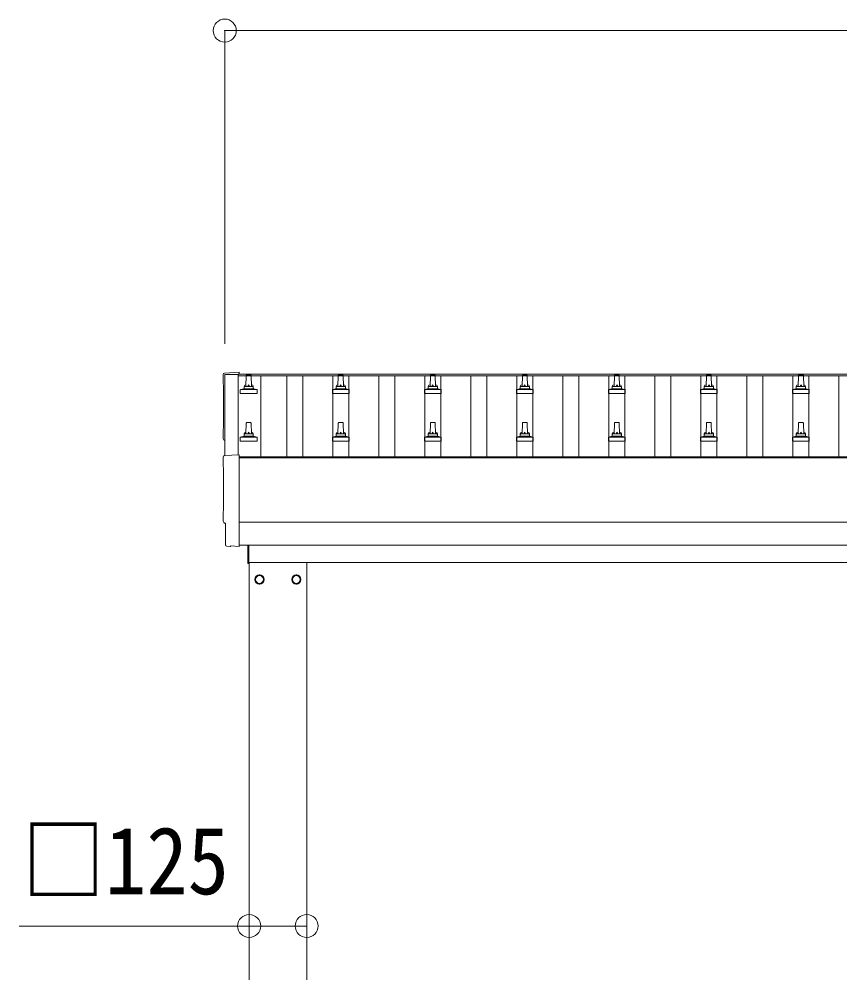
# Model space of a CAD drawing. Units: millimetres at full size, sheet at 1:50; details may follow other scales. Extents: x -14053 to 14053, y -9700 to 9700.
# Drawn here: x -6713 to -4929, y -3954 to -1881 of the extents above; entities that cross this region are included whole.
import ezdxf
from ezdxf.enums import TextEntityAlignment as Align

# ---------------------------------------------------------------- set-up
doc = ezdxf.new("R2010")
doc.units = ezdxf.units.MM
doc.header["$LTSCALE"] = 50
doc.header["$PDMODE"] = 32
doc.header["$PDSIZE"] = 50
for name, color, linetype, lineweight in [('0-1_Defpoints', 4, 'Continuous', 9), ('0-3_SHAPE', 5, 'Continuous', 5), ('0-6_PARTS1', 6, 'Continuous', 9)]:
    doc.layers.add(name, color=color, linetype=linetype, lineweight=lineweight)
doc.styles.add('ＭＳ ゴシック', font='')
doc.styles.get('ＭＳ ゴシック').set_extended_font_data('MS Gothic')

msp = doc.modelspace()

# ---------------------------------------------------------------- linework, layer by layer
at = {"layer": '0-1_Defpoints'}
for p, q in [((-6265.73, -2829.84), (-6265.73, -2653.8)), ((-6265.73, -2653.8), (-6236.73, -2653.8)), ((-6236.73, -2652.84), (-3190.73, -2652.84)), ((-6236.73, -2652.84), (-6236.73, -2656.42)), ((-6236.73, -2653.8), (-6236.73, -2828.32)), ((-6236.73, -2656.42), (-3190.73, -2656.42)), ((-6234.73, -2832.45), (-3192.73, -2832.45)), ((-6234.73, -2834.34), (-3192.73, -2834.34)), ((-3192.73, -2974.22), (-6234.73, -2974.22)), ((-6234.73, -3024.05), (-3192.73, -3024.05)), ((-6215.73, -3064.45), (-6215.73, -3024.15)), ((-6213.73, -3024.15), (-6213.73, -3064.45)), ((-6254.36, -3027.07), (-6261.28, -3026.71)), ((-6234.73, -3026.07), (-6234.73, -3027.07)), ((-6213.73, -3064.45), (-6215.73, -3064.45)), ((-6213.73, -3061.95), (-3317.73, -3061.95)), ((-6212.73, -5916.95), (-6212.73, -3061.95)), ((-6087.73, -3061.95), (-6087.73, -5916.95)), ((-6181.63, -3098.7), (-6181.73, -3098.7)), ((-6181.63, -3099.2), (-6181.73, -3099.2)), ((-6118.82, -3098.7), (-6118.72, -3098.7)), ((-6118.82, -3099.2), (-6118.72, -3099.2))]:
    msp.add_line(p, q, dxfattribs=at)
for points in [[(-6266.3, -2650.44), (-6234.73, -2648.78), (-6234.73, -2652.84)], [(-6266.3, -2829.87), (-6234.73, -2828.22), (-6234.73, -3026.07)], [(-6264.12, -3023.72), (-6264.12, -2976.69), (-6264.72, -2976.69)], [(-6253.62, -3026.8), (-6252.95, -3026.17), (-6234.73, -3027.08)]]:
    msp.add_lwpolyline(points, dxfattribs=at)
for points in [[(-6190.23, -3089.13), (-6198.73, -3094.04), (-6198.73, -3103.86), (-6190.23, -3108.76), (-6181.73, -3103.86), (-6181.73, -3094.04)], [(-6110.23, -3089.13), (-6101.73, -3094.04), (-6101.73, -3103.86), (-6110.23, -3108.76), (-6118.73, -3103.86), (-6118.73, -3094.04)]]:
    msp.add_lwpolyline(points, close=True, dxfattribs=at)
for centre, radius in [((-6190.23, -3098.95), 10), ((-6190.23, -3098.95), 8.5), ((-6110.23, -3098.95), 10), ((-6110.23, -3098.95), 8.5)]:
    msp.add_circle(centre, radius, dxfattribs=at)
for centre, start, end in [((-6190.23, -3098.95), 171.25399, 188.74601), ((-6190.23, -3098.95), 111.25399, 128.74601), ((-6190.23, -3098.95), 231.25399, 248.74601), ((-6190.23, -3098.95), 51.25399, 68.74601), ((-6190.23, -3098.95), 291.25399, 308.74601), ((-6190.23, -3098.95), 1.66581, 8.74601), ((-6190.23, -3098.95), 351.25399, 358.33419), ((-6110.23, -3098.95), 171.25399, 178.33419), ((-6110.23, -3098.95), 181.66581, 188.74601), ((-6110.23, -3098.95), 111.25399, 128.74601), ((-6110.23, -3098.95), 231.25399, 248.74601), ((-6110.23, -3098.95), 51.25399, 68.74601), ((-6110.23, -3098.95), 291.25399, 308.74601), ((-6110.23, -3098.95), 351.25399, 8.74601)]:
    msp.add_arc(centre, 8.6, start, end, dxfattribs=at)
for centre, major_axis, ratio, start_param, end_param in [((-6266.14, -2653.43), (-3, 0), 0.99863, 4.7647489, 6.2979817), ((-11032, -2723.86), (4763.38, 0), 0.99863, 6.2686928, 6.2979817), ((-6264.72, -2792.86), (-4.41, 0), 0.99863, 6.2686928, 7.6252171), ((-6266.14, -2832.87), (-3, 0), 0.99863, 4.7647489, 6.2979817), ((-11032, -2903.29), (4763.38, 0), 0.99863, 6.2686928, 6.2979817), ((-6264.72, -2972.29), (-4.41, 0), 0.99863, 6.2686928, 7.8539816), ((-6261.11, -3023.71), (-2.18, -2.07), 0.9974, 5.5252311, 7.0411395), ((-6254.3, -3026.07), (-0.727, -0.69), 0.9974, 0.7579542, 1.5707963)]:
    msp.add_ellipse(centre, major_axis=major_axis, ratio=ratio, start_param=start_param, end_param=end_param, dxfattribs=at)
at = {"layer": '0-3_SHAPE'}
for p, q in [((-6219.73, -2679.35), (-6219, -2655.83)), ((-6218, -2654.85), (-6209.45, -2654.85)), ((-6208.45, -2655.83), (-6207.73, -2679.35)), ((-6019.73, -2679.35), (-6019, -2655.83)), ((-6018, -2654.85), (-6009.45, -2654.85)), ((-6008.45, -2655.83), (-6007.73, -2679.35)), ((-5819.73, -2679.35), (-5819, -2655.83)), ((-5818, -2654.85), (-5809.45, -2654.85)), ((-5808.45, -2655.83), (-5807.73, -2679.35)), ((-5619.73, -2679.35), (-5619, -2655.83)), ((-5618, -2654.85), (-5609.45, -2654.85)), ((-5608.45, -2655.83), (-5607.73, -2679.35)), ((-5419.73, -2679.35), (-5419, -2655.83)), ((-5418, -2654.85), (-5409.45, -2654.85)), ((-5408.45, -2655.83), (-5407.73, -2679.35)), ((-5219.73, -2679.35), (-5219, -2655.83)), ((-5218, -2654.85), (-5209.45, -2654.85)), ((-5208.45, -2655.83), (-5207.73, -2679.35)), ((-5019.73, -2679.35), (-5019, -2655.83)), ((-5018, -2654.85), (-5009.45, -2654.85)), ((-5008.45, -2655.83), (-5007.73, -2679.35)), ((-6231.98, -2694.85), (-6231.98, -2687.14)), ((-6231.6, -2686.35), (-6195.86, -2686.35)), ((-6231.21, -2686.17), (-6224.49, -2684.54)), ((-6224.11, -2684.35), (-6203.35, -2684.35)), ((-6223.73, -2683.57), (-6223.73, -2679.35)), ((-6222.73, -2679.35), (-6204.73, -2679.35)), ((-6203.73, -2683.57), (-6203.73, -2679.35)), ((-6196.24, -2686.17), (-6202.96, -2684.54)), ((-6195.48, -2694.85), (-6195.48, -2687.14)), ((-6031.98, -2694.85), (-6031.98, -2687.14)), ((-6031.6, -2686.35), (-5995.86, -2686.35)), ((-6031.21, -2686.17), (-6024.49, -2684.54)), ((-6024.11, -2684.35), (-6003.35, -2684.35)), ((-6023.73, -2683.57), (-6023.73, -2679.35)), ((-6022.73, -2679.35), (-6004.73, -2679.35)), ((-6003.73, -2683.57), (-6003.73, -2679.35)), ((-5996.24, -2686.17), (-6002.96, -2684.54)), ((-5995.48, -2694.85), (-5995.48, -2687.14)), ((-5831.98, -2694.85), (-5831.98, -2687.14)), ((-5831.6, -2686.35), (-5795.86, -2686.35)), ((-5831.21, -2686.17), (-5824.49, -2684.54)), ((-5824.11, -2684.35), (-5803.35, -2684.35)), ((-5823.73, -2683.57), (-5823.73, -2679.35)), ((-5822.73, -2679.35), (-5804.73, -2679.35)), ((-5803.73, -2683.57), (-5803.73, -2679.35)), ((-5796.24, -2686.17), (-5802.96, -2684.54)), ((-5795.48, -2694.85), (-5795.48, -2687.14)), ((-5631.98, -2694.85), (-5631.98, -2687.14)), ((-5631.6, -2686.35), (-5595.86, -2686.35)), ((-5631.21, -2686.17), (-5624.49, -2684.54)), ((-5624.11, -2684.35), (-5603.35, -2684.35)), ((-5623.73, -2683.57), (-5623.73, -2679.35)), ((-5622.73, -2679.35), (-5604.73, -2679.35)), ((-5603.73, -2683.57), (-5603.73, -2679.35)), ((-5596.24, -2686.17), (-5602.96, -2684.54)), ((-5595.48, -2694.85), (-5595.48, -2687.14)), ((-5431.98, -2694.85), (-5431.98, -2687.14)), ((-5431.6, -2686.35), (-5395.86, -2686.35)), ((-5431.21, -2686.17), (-5424.49, -2684.54)), ((-5424.11, -2684.35), (-5403.35, -2684.35)), ((-5423.73, -2683.57), (-5423.73, -2679.35)), ((-5422.73, -2679.35), (-5404.73, -2679.35)), ((-5403.73, -2683.57), (-5403.73, -2679.35)), ((-5396.24, -2686.17), (-5402.96, -2684.54)), ((-5395.48, -2694.85), (-5395.48, -2687.14)), ((-5231.98, -2694.85), (-5231.98, -2687.14)), ((-5231.6, -2686.35), (-5195.86, -2686.35)), ((-5231.21, -2686.17), (-5224.49, -2684.54)), ((-5224.11, -2684.35), (-5203.35, -2684.35)), ((-5223.73, -2683.57), (-5223.73, -2679.35)), ((-5222.73, -2679.35), (-5204.73, -2679.35)), ((-5203.73, -2683.57), (-5203.73, -2679.35)), ((-5196.24, -2686.17), (-5202.96, -2684.54)), ((-5195.48, -2694.85), (-5195.48, -2687.14)), ((-5031.98, -2694.85), (-5031.98, -2687.14)), ((-5031.6, -2686.35), (-4995.86, -2686.35)), ((-5031.21, -2686.17), (-5024.49, -2684.54)), ((-5024.11, -2684.35), (-5003.35, -2684.35)), ((-5023.73, -2683.57), (-5023.73, -2679.35)), ((-5022.73, -2679.35), (-5004.73, -2679.35)), ((-5003.73, -2683.57), (-5003.73, -2679.35)), ((-4996.24, -2686.17), (-5002.96, -2684.54)), ((-4995.48, -2694.85), (-4995.48, -2687.14)), ((-6195.48, -2694.85), (-6231.98, -2694.85)), ((-5995.48, -2694.85), (-6031.98, -2694.85)), ((-5795.48, -2694.85), (-5831.98, -2694.85)), ((-5595.48, -2694.85), (-5631.98, -2694.85)), ((-5395.48, -2694.85), (-5431.98, -2694.85)), ((-5195.48, -2694.85), (-5231.98, -2694.85)), ((-4995.48, -2694.85), (-5031.98, -2694.85)), ((-6219.73, -2782.69), (-6219, -2759.16)), ((-6218, -2758.19), (-6209.45, -2758.19)), ((-6208.45, -2759.16), (-6207.73, -2782.69)), ((-6019.73, -2782.69), (-6019, -2759.16)), ((-6018, -2758.19), (-6009.45, -2758.19)), ((-6008.45, -2759.16), (-6007.73, -2782.69)), ((-5819.73, -2782.69), (-5819, -2759.16)), ((-5818, -2758.19), (-5809.45, -2758.19)), ((-5808.45, -2759.16), (-5807.73, -2782.69)), ((-5619.73, -2782.69), (-5619, -2759.16)), ((-5618, -2758.19), (-5609.45, -2758.19)), ((-5608.45, -2759.16), (-5607.73, -2782.69)), ((-5419.73, -2782.69), (-5419, -2759.16)), ((-5418, -2758.19), (-5409.45, -2758.19)), ((-5408.45, -2759.16), (-5407.73, -2782.69)), ((-5219.73, -2782.69), (-5219, -2759.16)), ((-5218, -2758.19), (-5209.45, -2758.19)), ((-5208.45, -2759.16), (-5207.73, -2782.69)), ((-5019.73, -2782.69), (-5019, -2759.16)), ((-5018, -2758.19), (-5009.45, -2758.19)), ((-5008.45, -2759.16), (-5007.73, -2782.69)), ((-6231.98, -2798.19), (-6231.98, -2790.47)), ((-6231.6, -2789.69), (-6195.86, -2789.69)), ((-6231.21, -2789.5), (-6224.49, -2787.87)), ((-6224.11, -2787.69), (-6203.35, -2787.69)), ((-6223.73, -2786.9), (-6223.73, -2782.69)), ((-6222.73, -2782.69), (-6204.73, -2782.69)), ((-6203.73, -2786.9), (-6203.73, -2782.69)), ((-6196.24, -2789.5), (-6202.96, -2787.87)), ((-6195.48, -2798.19), (-6195.48, -2790.47)), ((-6031.98, -2798.19), (-6031.98, -2790.47)), ((-6031.6, -2789.69), (-5995.86, -2789.69)), ((-6031.21, -2789.5), (-6024.49, -2787.87)), ((-6024.11, -2787.69), (-6003.35, -2787.69)), ((-6023.73, -2786.9), (-6023.73, -2782.69)), ((-6022.73, -2782.69), (-6004.73, -2782.69)), ((-6003.73, -2786.9), (-6003.73, -2782.69)), ((-5996.24, -2789.5), (-6002.96, -2787.87)), ((-5995.48, -2798.19), (-5995.48, -2790.47)), ((-5831.98, -2798.19), (-5831.98, -2790.47)), ((-5831.6, -2789.69), (-5795.86, -2789.69)), ((-5831.21, -2789.5), (-5824.49, -2787.87)), ((-5824.11, -2787.69), (-5803.35, -2787.69)), ((-5823.73, -2786.9), (-5823.73, -2782.69)), ((-5822.73, -2782.69), (-5804.73, -2782.69)), ((-5803.73, -2786.9), (-5803.73, -2782.69)), ((-5796.24, -2789.5), (-5802.96, -2787.87)), ((-5795.48, -2798.19), (-5795.48, -2790.47)), ((-5631.98, -2798.19), (-5631.98, -2790.47)), ((-5631.6, -2789.69), (-5595.86, -2789.69)), ((-5631.21, -2789.5), (-5624.49, -2787.87)), ((-5624.11, -2787.69), (-5603.35, -2787.69)), ((-5623.73, -2786.9), (-5623.73, -2782.69)), ((-5622.73, -2782.69), (-5604.73, -2782.69)), ((-5603.73, -2786.9), (-5603.73, -2782.69)), ((-5596.24, -2789.5), (-5602.96, -2787.87)), ((-5595.48, -2798.19), (-5595.48, -2790.47)), ((-5431.98, -2798.19), (-5431.98, -2790.47)), ((-5431.6, -2789.69), (-5395.86, -2789.69)), ((-5431.21, -2789.5), (-5424.49, -2787.87)), ((-5424.11, -2787.69), (-5403.35, -2787.69)), ((-5423.73, -2786.9), (-5423.73, -2782.69)), ((-5422.73, -2782.69), (-5404.73, -2782.69)), ((-5403.73, -2786.9), (-5403.73, -2782.69)), ((-5396.24, -2789.5), (-5402.96, -2787.87)), ((-5395.48, -2798.19), (-5395.48, -2790.47)), ((-5231.98, -2798.19), (-5231.98, -2790.47)), ((-5231.6, -2789.69), (-5195.86, -2789.69)), ((-5231.21, -2789.5), (-5224.49, -2787.87)), ((-5224.11, -2787.69), (-5203.35, -2787.69)), ((-5223.73, -2786.9), (-5223.73, -2782.69)), ((-5222.73, -2782.69), (-5204.73, -2782.69)), ((-5203.73, -2786.9), (-5203.73, -2782.69)), ((-5196.24, -2789.5), (-5202.96, -2787.87)), ((-5195.48, -2798.19), (-5195.48, -2790.47)), ((-5031.98, -2798.19), (-5031.98, -2790.47)), ((-5031.6, -2789.69), (-4995.86, -2789.69)), ((-5031.21, -2789.5), (-5024.49, -2787.87)), ((-5024.11, -2787.69), (-5003.35, -2787.69)), ((-5023.73, -2786.9), (-5023.73, -2782.69)), ((-5022.73, -2782.69), (-5004.73, -2782.69)), ((-5003.73, -2786.9), (-5003.73, -2782.69)), ((-4996.24, -2789.5), (-5002.96, -2787.87)), ((-4995.48, -2798.19), (-4995.48, -2790.47)), ((-6195.48, -2798.19), (-6231.98, -2798.19)), ((-5995.48, -2798.19), (-6031.98, -2798.19)), ((-5795.48, -2798.19), (-5831.98, -2798.19)), ((-5595.48, -2798.19), (-5631.98, -2798.19)), ((-5395.48, -2798.19), (-5431.98, -2798.19)), ((-5195.48, -2798.19), (-5231.98, -2798.19)), ((-4995.48, -2798.19), (-5031.98, -2798.19))]:
    msp.add_line(p, q, dxfattribs=at)
at = {"layer": '0-3_SHAPE', "color": 4, "lineweight": 9}
for p, q in [((-6187.23, -2656.42), (-6187.23, -2832.45)), ((-6131.23, -2832.45), (-6131.23, -2656.42)), ((-6096.23, -2832.45), (-6096.23, -2656.42)), ((-6031.23, -2832.45), (-6031.23, -2656.42)), ((-5996.23, -2832.45), (-5996.23, -2656.42)), ((-5931.23, -2832.45), (-5931.23, -2656.42)), ((-5896.23, -2832.45), (-5896.23, -2656.42)), ((-5831.23, -2832.45), (-5831.23, -2656.42)), ((-5796.23, -2832.45), (-5796.23, -2656.42)), ((-5731.23, -2832.45), (-5731.23, -2656.42)), ((-5696.23, -2832.45), (-5696.23, -2656.42)), ((-5631.23, -2832.45), (-5631.23, -2656.42)), ((-5596.23, -2832.45), (-5596.23, -2656.42)), ((-5531.23, -2832.45), (-5531.23, -2656.42)), ((-5496.23, -2832.45), (-5496.23, -2656.42)), ((-5431.23, -2832.45), (-5431.23, -2656.42)), ((-5396.23, -2832.45), (-5396.23, -2656.42)), ((-5331.23, -2832.45), (-5331.23, -2656.42)), ((-5296.23, -2832.45), (-5296.23, -2656.42)), ((-5231.23, -2832.45), (-5231.23, -2656.42)), ((-5196.23, -2832.45), (-5196.23, -2656.42)), ((-5131.23, -2832.45), (-5131.23, -2656.42)), ((-5096.23, -2832.45), (-5096.23, -2656.42)), ((-5031.23, -2832.45), (-5031.23, -2656.42)), ((-4996.23, -2832.45), (-4996.23, -2656.42)), ((-4931.23, -2832.45), (-4931.23, -2656.42))]:
    msp.add_line(p, q, dxfattribs=at)
at = {"layer": '0-3_SHAPE'}
for centre, radius, start, end in [((-6218, -2655.85), 1, 90, 178.60509), ((-6209.45, -2655.85), 1, 1.39491, 90), ((-6018, -2655.85), 1, 90, 178.60509), ((-6009.45, -2655.85), 1, 1.39491, 90), ((-5818, -2655.85), 1, 90, 178.60509), ((-5809.45, -2655.85), 1, 1.39491, 90), ((-5618, -2655.85), 1, 90, 178.60509), ((-5609.45, -2655.85), 1, 1.39491, 90), ((-5418, -2655.85), 1, 90, 178.60509), ((-5409.45, -2655.85), 1, 1.39491, 90), ((-5218, -2655.85), 1, 90, 178.60509), ((-5209.45, -2655.85), 1, 1.39491, 90), ((-5018, -2655.85), 1, 90, 178.60509), ((-5009.45, -2655.85), 1, 1.39491, 90), ((-6230.98, -2687.14), 1, 103.62699, 180), ((-6224.73, -2683.57), 1, 283.62699, 0), ((-6219.64, -2679.99), 4.13, 90, 171.17633), ((-6222.73, -2680.35), 1, 90, 180), ((-6210.39, -2679.35), 4.83, 133.60282, 180), ((-6217.06, -2679.35), 4.83, 0, 46.39718), ((-6207.81, -2679.99), 4.13, 8.82367, 90), ((-6204.73, -2680.35), 1, 0, 90), ((-6202.73, -2683.57), 1, 180, 256.37301), ((-6196.48, -2687.14), 1, 0, 76.37301), ((-6030.98, -2687.14), 1, 103.62699, 180), ((-6024.73, -2683.57), 1, 283.62699, 0), ((-6019.64, -2679.99), 4.13, 90, 171.17633), ((-6022.73, -2680.35), 1, 90, 180), ((-6010.39, -2679.35), 4.83, 133.60282, 180), ((-6017.06, -2679.35), 4.83, 0, 46.39718), ((-6007.81, -2679.99), 4.13, 8.82367, 90), ((-6004.73, -2680.35), 1, 0, 90), ((-6002.73, -2683.57), 1, 180, 256.37301), ((-5996.48, -2687.14), 1, 0, 76.37301), ((-5830.98, -2687.14), 1, 103.62699, 180), ((-5824.73, -2683.57), 1, 283.62699, 0), ((-5819.64, -2679.99), 4.13, 90, 171.17633), ((-5822.73, -2680.35), 1, 90, 180), ((-5810.39, -2679.35), 4.83, 133.60282, 180), ((-5817.06, -2679.35), 4.83, 0, 46.39718), ((-5807.81, -2679.99), 4.13, 8.82367, 90), ((-5804.73, -2680.35), 1, 0, 90), ((-5802.73, -2683.57), 1, 180, 256.37301), ((-5796.48, -2687.14), 1, 0, 76.37301), ((-5630.98, -2687.14), 1, 103.62699, 180), ((-5624.73, -2683.57), 1, 283.62699, 0), ((-5619.64, -2679.99), 4.13, 90, 171.17633), ((-5622.73, -2680.35), 1, 90, 180), ((-5610.39, -2679.35), 4.83, 133.60282, 180), ((-5617.06, -2679.35), 4.83, 0, 46.39718), ((-5607.81, -2679.99), 4.13, 8.82367, 90), ((-5604.73, -2680.35), 1, 0, 90), ((-5602.73, -2683.57), 1, 180, 256.37301), ((-5596.48, -2687.14), 1, 0, 76.37301), ((-5430.98, -2687.14), 1, 103.62699, 180), ((-5424.73, -2683.57), 1, 283.62699, 0), ((-5419.64, -2679.99), 4.13, 90, 171.17633), ((-5422.73, -2680.35), 1, 90, 180), ((-5410.39, -2679.35), 4.83, 133.60282, 180), ((-5417.06, -2679.35), 4.83, 0, 46.39718), ((-5407.81, -2679.99), 4.13, 8.82367, 90), ((-5404.73, -2680.35), 1, 0, 90), ((-5402.73, -2683.57), 1, 180, 256.37301), ((-5396.48, -2687.14), 1, 0, 76.37301), ((-5230.98, -2687.14), 1, 103.62699, 180), ((-5224.73, -2683.57), 1, 283.62699, 0), ((-5219.64, -2679.99), 4.13, 90, 171.17633), ((-5222.73, -2680.35), 1, 90, 180), ((-5210.39, -2679.35), 4.83, 133.60282, 180), ((-5217.06, -2679.35), 4.83, 0, 46.39718), ((-5207.81, -2679.99), 4.13, 8.82367, 90), ((-5204.73, -2680.35), 1, 0, 90), ((-5202.73, -2683.57), 1, 180, 256.37301), ((-5196.48, -2687.14), 1, 0, 76.37301), ((-5030.98, -2687.14), 1, 103.62699, 180), ((-5024.73, -2683.57), 1, 283.62699, 0), ((-5019.64, -2679.99), 4.13, 90, 171.17633), ((-5022.73, -2680.35), 1, 90, 180), ((-5010.39, -2679.35), 4.83, 133.60282, 180), ((-5017.06, -2679.35), 4.83, 0, 46.39718), ((-5007.81, -2679.99), 4.13, 8.82367, 90), ((-5004.73, -2680.35), 1, 0, 90), ((-5002.73, -2683.57), 1, 180, 256.37301), ((-4996.48, -2687.14), 1, 0, 76.37301), ((-6218, -2759.19), 1, 90, 178.60509), ((-6209.45, -2759.19), 1, 1.39491, 90), ((-6018, -2759.19), 1, 90, 178.60509), ((-6009.45, -2759.19), 1, 1.39491, 90), ((-5818, -2759.19), 1, 90, 178.60509), ((-5809.45, -2759.19), 1, 1.39491, 90), ((-5618, -2759.19), 1, 90, 178.60509), ((-5609.45, -2759.19), 1, 1.39491, 90), ((-5418, -2759.19), 1, 90, 178.60509), ((-5409.45, -2759.19), 1, 1.39491, 90), ((-5218, -2759.19), 1, 90, 178.60509), ((-5209.45, -2759.19), 1, 1.39491, 90), ((-5018, -2759.19), 1, 90, 178.60509), ((-5009.45, -2759.19), 1, 1.39491, 90), ((-6230.98, -2790.47), 1, 103.62699, 180), ((-6224.73, -2786.9), 1, 283.62699, 0), ((-6219.64, -2783.32), 4.13, 90, 171.17633), ((-6222.73, -2783.69), 1, 90, 180), ((-6210.39, -2782.69), 4.83, 133.60282, 180), ((-6217.06, -2782.69), 4.83, 0, 46.39718), ((-6207.81, -2783.32), 4.13, 8.82367, 90), ((-6204.73, -2783.69), 1, 0, 90), ((-6202.73, -2786.9), 1, 180, 256.37301), ((-6196.48, -2790.47), 1, 0, 76.37301), ((-6030.98, -2790.47), 1, 103.62699, 180), ((-6024.73, -2786.9), 1, 283.62699, 0), ((-6019.64, -2783.32), 4.13, 90, 171.17633), ((-6022.73, -2783.69), 1, 90, 180), ((-6010.39, -2782.69), 4.83, 133.60282, 180), ((-6017.06, -2782.69), 4.83, 0, 46.39718), ((-6007.81, -2783.32), 4.13, 8.82367, 90), ((-6004.73, -2783.69), 1, 0, 90), ((-6002.73, -2786.9), 1, 180, 256.37301), ((-5996.48, -2790.47), 1, 0, 76.37301), ((-5830.98, -2790.47), 1, 103.62699, 180), ((-5824.73, -2786.9), 1, 283.62699, 0), ((-5819.64, -2783.32), 4.13, 90, 171.17633), ((-5822.73, -2783.69), 1, 90, 180), ((-5810.39, -2782.69), 4.83, 133.60282, 180), ((-5817.06, -2782.69), 4.83, 0, 46.39718), ((-5807.81, -2783.32), 4.13, 8.82367, 90), ((-5804.73, -2783.69), 1, 0, 90), ((-5802.73, -2786.9), 1, 180, 256.37301), ((-5796.48, -2790.47), 1, 0, 76.37301), ((-5630.98, -2790.47), 1, 103.62699, 180), ((-5624.73, -2786.9), 1, 283.62699, 0), ((-5619.64, -2783.32), 4.13, 90, 171.17633), ((-5622.73, -2783.69), 1, 90, 180), ((-5610.39, -2782.69), 4.83, 133.60282, 180), ((-5617.06, -2782.69), 4.83, 0, 46.39718), ((-5607.81, -2783.32), 4.13, 8.82367, 90), ((-5604.73, -2783.69), 1, 0, 90), ((-5602.73, -2786.9), 1, 180, 256.37301), ((-5596.48, -2790.47), 1, 0, 76.37301), ((-5430.98, -2790.47), 1, 103.62699, 180), ((-5424.73, -2786.9), 1, 283.62699, 0), ((-5419.64, -2783.32), 4.13, 90, 171.17633), ((-5422.73, -2783.69), 1, 90, 180), ((-5410.39, -2782.69), 4.83, 133.60282, 180), ((-5417.06, -2782.69), 4.83, 0, 46.39718), ((-5407.81, -2783.32), 4.13, 8.82367, 90), ((-5404.73, -2783.69), 1, 0, 90), ((-5402.73, -2786.9), 1, 180, 256.37301), ((-5396.48, -2790.47), 1, 0, 76.37301), ((-5230.98, -2790.47), 1, 103.62699, 180), ((-5224.73, -2786.9), 1, 283.62699, 0), ((-5219.64, -2783.32), 4.13, 90, 171.17633), ((-5222.73, -2783.69), 1, 90, 180), ((-5210.39, -2782.69), 4.83, 133.60282, 180), ((-5217.06, -2782.69), 4.83, 0, 46.39718), ((-5207.81, -2783.32), 4.13, 8.82367, 90), ((-5204.73, -2783.69), 1, 0, 90), ((-5202.73, -2786.9), 1, 180, 256.37301), ((-5196.48, -2790.47), 1, 0, 76.37301), ((-5030.98, -2790.47), 1, 103.62699, 180), ((-5024.73, -2786.9), 1, 283.62699, 0), ((-5019.64, -2783.32), 4.13, 90, 171.17633), ((-5022.73, -2783.69), 1, 90, 180), ((-5010.39, -2782.69), 4.83, 133.60282, 180), ((-5017.06, -2782.69), 4.83, 0, 46.39718), ((-5007.81, -2783.32), 4.13, 8.82367, 90), ((-5004.73, -2783.69), 1, 0, 90), ((-5002.73, -2786.9), 1, 180, 256.37301), ((-4996.48, -2790.47), 1, 0, 76.37301)]:
    msp.add_arc(centre, radius, start, end, dxfattribs=at)
at = {"layer": '0-6_PARTS1'}
for p, q in [((-6265.73, -1906.29), (-6265.73, -2587.24)), ((-6265.73, -1906.29), (-3161.73, -1906.29)), ((-6212.73, -3851.87), (-6712.73, -3851.87)), ((-6212.73, -3851.87), (-6087.73, -3851.87))]:
    msp.add_line(p, q, dxfattribs=at)
for p in [(-6265.73, -1906.29), (-6212.73, -3851.87), (-6087.73, -3851.87)]:
    msp.add_point(p, dxfattribs=at)

# ---------------------------------------------------------------- texts
at = {"layer": '0-6_PARTS1', "color": 7, "style": 'ＭＳ ゴシック', "width": 0.9}
msp.add_text('□125', height=146.6, dxfattribs=at).set_placement((-6705.95, -3826.87), align=Align.BOTTOM_LEFT)

doc.saveas('drawing.dxf')
